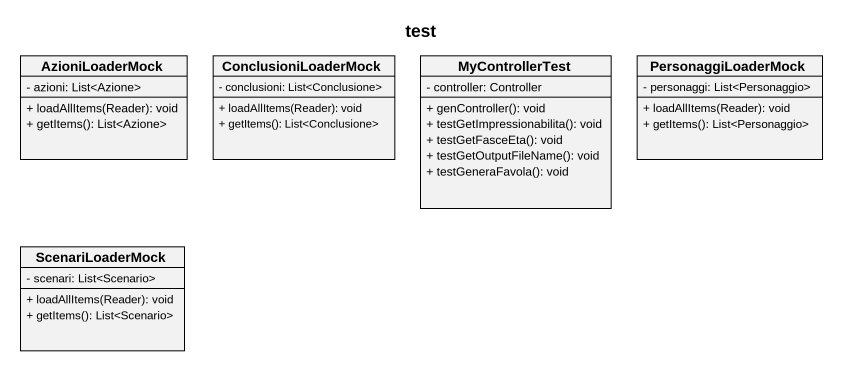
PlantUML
@startuml
title test
hide circle
hide empty members
skinparam classAttributeIconSize 0
class AzioniLoaderMock {
  - azioni: List<Azione>
  + loadAllItems(Reader): void
  + getItems(): List<Azione>
}
class ConclusioniLoaderMock {
  - conclusioni: List<Conclusione>
  + loadAllItems(Reader): void
  + getItems(): List<Conclusione>
}
class MyControllerTest {
  - controller: Controller
  + genController(): void
  + testGetImpressionabilita(): void
  + testGetFasceEta(): void
  + testGetOutputFileName(): void
  + testGeneraFavola(): void
}
class PersonaggiLoaderMock {
  - personaggi: List<Personaggio>
  + loadAllItems(Reader): void
  + getItems(): List<Personaggio>
}
class ScenariLoaderMock {
  - scenari: List<Scenario>
  + loadAllItems(Reader): void
  + getItems(): List<Scenario>
}
@enduml
